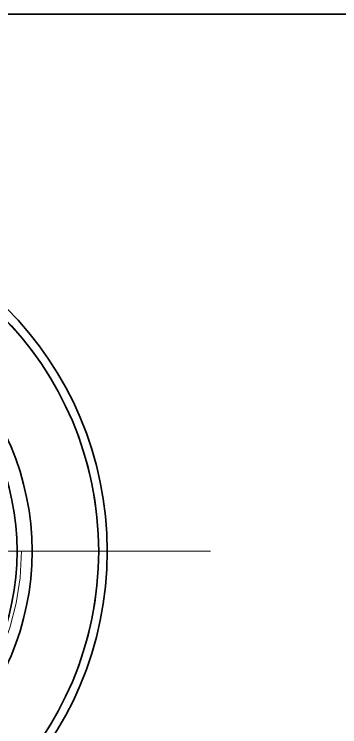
# Model space of a CAD drawing. Header units: millimetres. Extents: x -10155 to 20189, y -25550 to -22580.
# Drawn here: x -8973.91 to -8966.34, y -23843.59 to -23827 of the extents above; entities that cross this region are included whole.
import ezdxf

# ---------------------------------------------------------------- set-up
doc = ezdxf.new("R2010")
doc.units = ezdxf.units.MM
for name, pattern in [('CENTER-HOKUTO', [23, 20, -1, 1, -1]), ('DASHDOT', [18.5, 12, -3, 0.5, -3]), ('HIDDEN-HOKUTO', [3.8, 2.5, -1.3])]:
    doc.linetypes.add(name, pattern=pattern)
doc.layers.add('AM_7', color=2, linetype='CENTER-HOKUTO', lineweight=30)
doc.layers.add('AM_HID', color=1, linetype='HIDDEN-HOKUTO', lineweight=25)

msp = doc.modelspace()

# ---------------------------------------------------------------- linework, layer by layer
at = {"color": 7, "lineweight": 35}
msp.add_line((-8968.748, -23827.004), (-9004.748, -23827.004), dxfattribs=at)
at = {"color": 7, "lineweight": 35, "ltscale": 0.1}
msp.add_line((-8964.748, -23827.004), (-8968.748, -23827.004), dxfattribs=at)
at = {"color": 7, "lineweight": 35}
for radius in [8, 7.8, 6.25, 5.9]:
    msp.add_circle((-8979.748, -23839.504), radius, dxfattribs=at)
at = {"layer": 'AM_7', "color": 2, "linetype": 'DASHDOT', "lineweight": 13}
msp.add_line((-8969.347, -23839.504), (-8990.147, -23839.504), dxfattribs=at)
at = {"layer": 'AM_HID', "color": 1, "lineweight": 13, "ltscale": 5}
for radius in [7.8, 6]:
    msp.add_circle((-8979.748, -23839.504), radius, dxfattribs=at)

doc.saveas('drawing.dxf')
